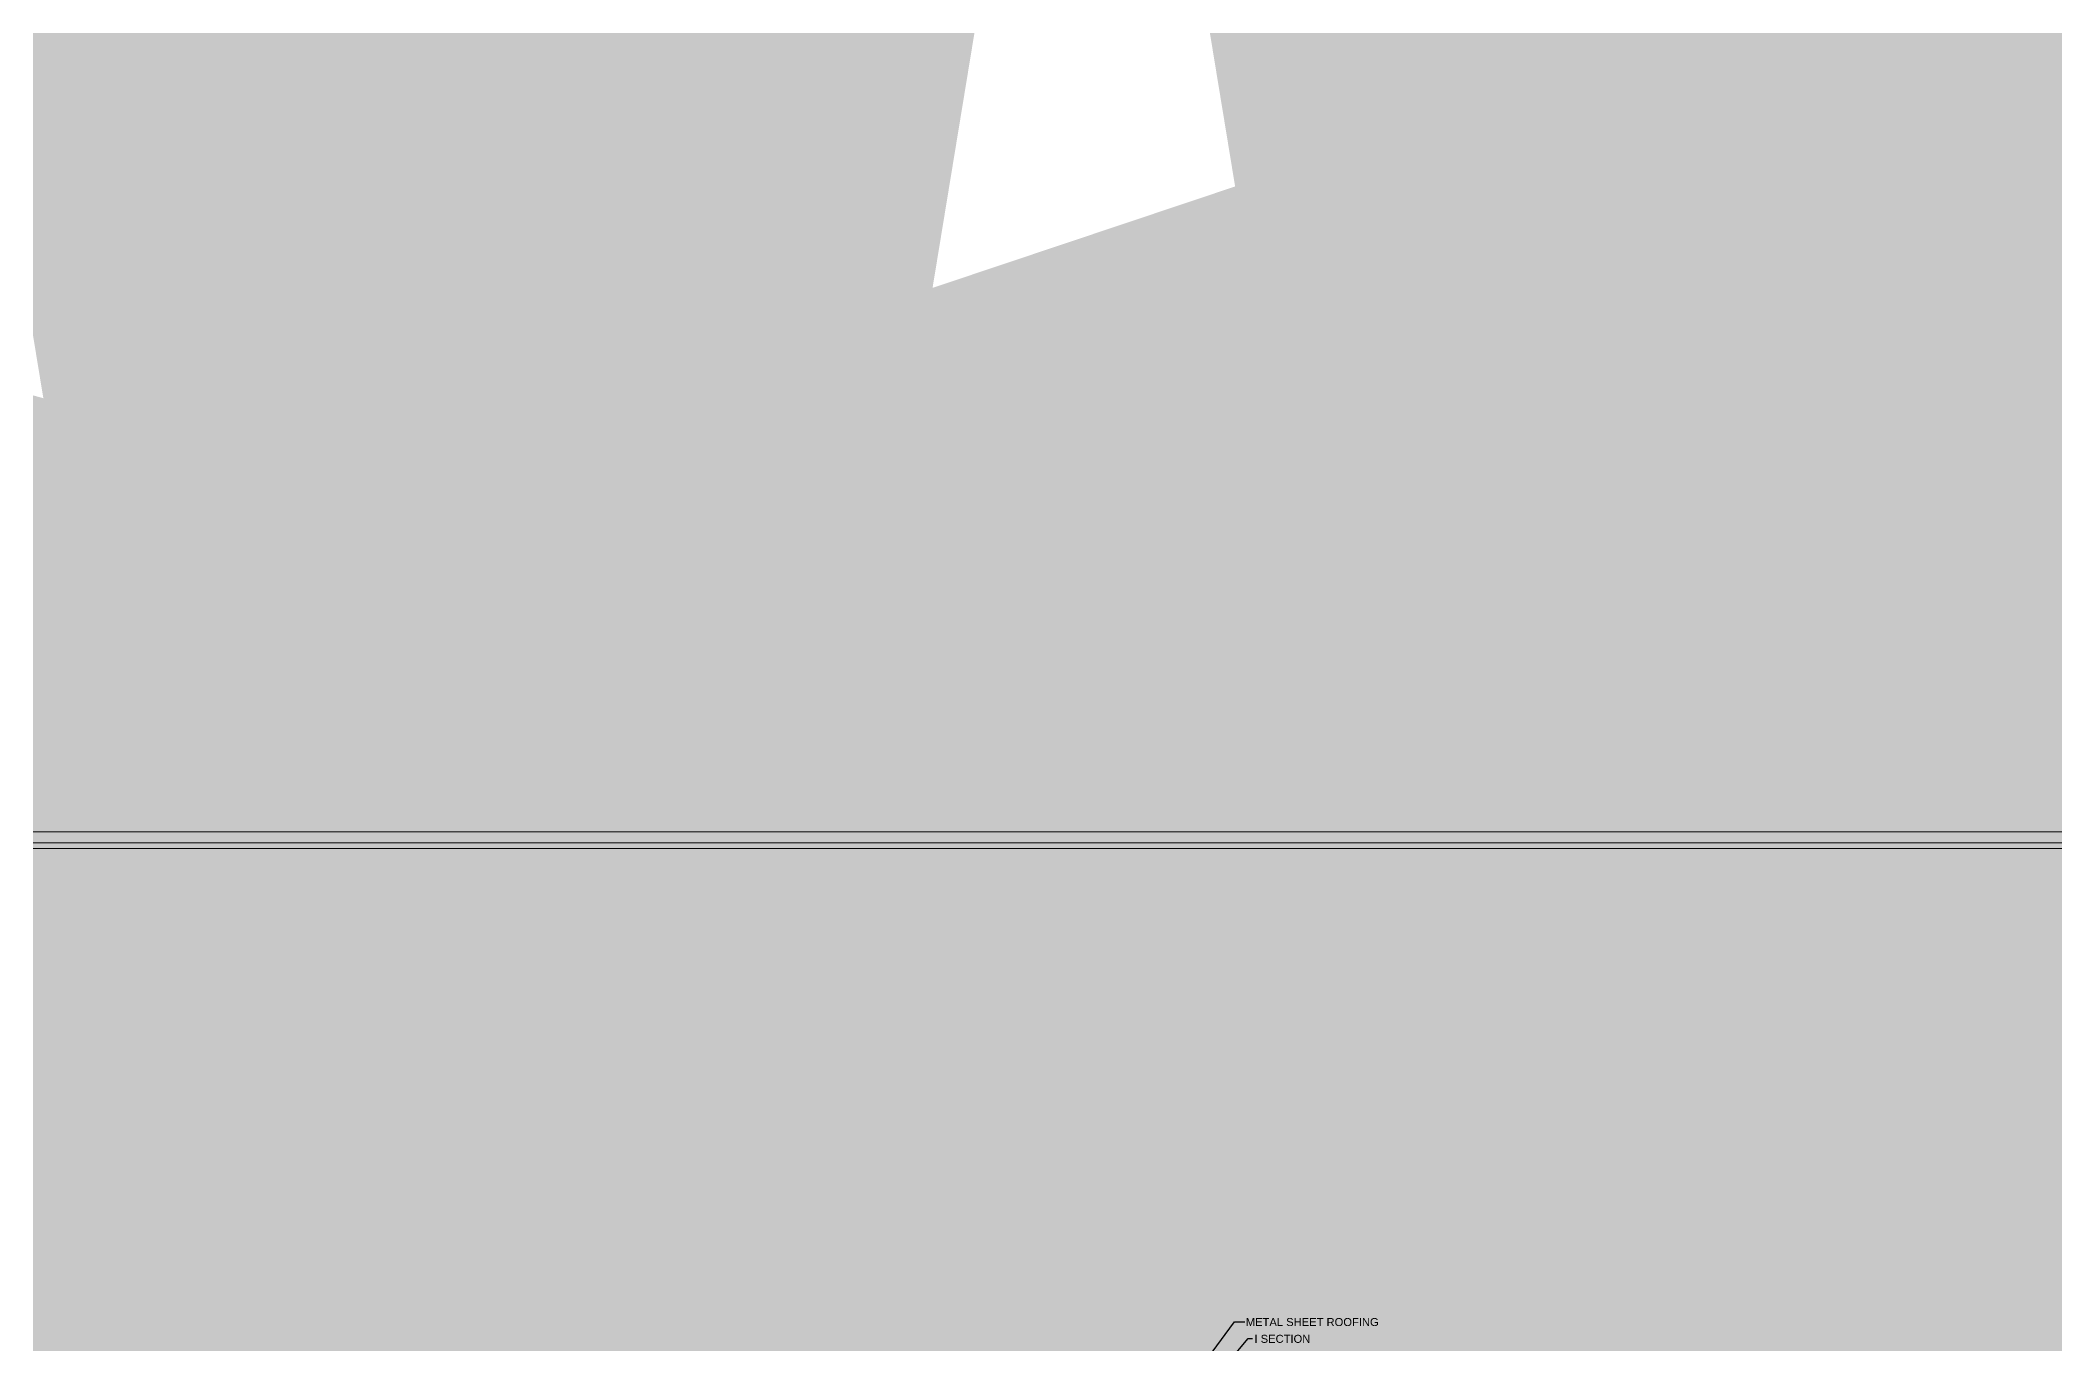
# Model space of a CAD drawing. Header units: metres. Extents: x 0 to 11269, y -5244 to -4054.
# Drawn here: x 10422.9 to 10473.2, y -4813.2 to -4780.6 of the extents above; entities that cross this region are included whole.
import ezdxf

# ---------------------------------------------------------------- set-up
doc = ezdxf.new("R2010")
doc.units = ezdxf.units.M
doc.header["$MEASUREMENT"] = 0
doc.layers.add('2CON', color=5, linetype='Continuous')
doc.layers.add('DIM', color=3, linetype='Continuous')
doc.styles.get("Standard").update_dxf_attribs({"font": 'arial.ttf'})
doc.dimstyles.new('300', dxfattribs={"dimscale": 0.1, "dimtxt": 500, "dimasz": 2000, "dimexe": 400, "dimexo": 1500, "dimgap": 0, "dimtad": 1, "dimlfac": 0.001, "dimzin": 0, "dimdsep": 46, "dimtxsty": 'Standard', "dimcen": 800, "dimse1": 1, "dimse2": 1, "dimclrd": 1, "dimclre": 5, "dimclrt": 3, "dimadec": 0, "dimazin": 0, "dimtfac": 1, "dimtix": 1, "dimtofl": 0, "dimtmove": 1, "dimatfit": 3, "dimfxl": 0, "dimtolj": 1, "dimtzin": 0, "dimarcsym": 0})

msp = doc.modelspace()

# ---------------------------------------------------------------- linework, layer by layer
at = {"linetype": 'ByBlock', "lineweight": 18}
for points in [[(10374.93588, -4887.50771), (10497.7395, -4887.50771), (10497.7395, -4800.40255), (10374.93588, -4800.40255)], [(10375.21384, -4887.22975), (10497.46154, -4887.22975), (10497.46154, -4800.68051), (10375.21384, -4800.68051)], [(10375.35282, -4887.09076), (10497.32255, -4887.09076), (10497.32255, -4800.81949), (10375.35282, -4800.81949)]]:
    msp.add_lwpolyline(points, close=True, dxfattribs=at)

# ---------------------------------------------------------------- texts
at = {"layer": '2CON', "color": 3, "linetype": 'Continuous'}
for s, p in [('METAL SHEET ROOFING', (10452.98984, -4812.7505)), ('I SECTION', (10453.20549, -4813.17009))]:
    msp.add_text(s, height=0.2, dxfattribs=at).set_placement(p)

# ---------------------------------------------------------------- leaders
at = {"layer": 'DIM', "color": 4, "linetype": 'ByBlock', "ltscale": 100}
for points in [[(10433.15647, -4819.53116), (10433.15647, -4818.66873), (10433.45827, -4818.66873)], [(10433.5046, -4819.87773), (10433.5046, -4819.31073), (10433.70224, -4819.31073)], [(10546.99984, -4816.28761), (10546.66645, -4815.62054), (10546.56154, -4815.62054)], [(10452.14664, -4813.40485), (10452.70516, -4812.64263), (10452.96415, -4812.64263)], [(10460.50999, -4816.79493), (10460.25259, -4816.44735), (10460.10104, -4816.44735)], [(10433.58494, -4836.98672), (10433.58494, -4836.12429), (10433.8354, -4836.12429)], [(10433.93307, -4837.33329), (10433.93307, -4836.76629), (10434.14385, -4836.76629)], [(10452.62164, -4813.56996), (10453.04795, -4813.06243), (10453.15911, -4813.06243)], [(10562.89016, -4838.13307), (10562.60599, -4837.39275), (10562.36595, -4837.39275)], [(10466.34126, -4830.87767), (10466.87315, -4830.1518), (10467.13214, -4830.1518)], [(10469.79779, -4853.02942), (10469.79779, -4852.16699), (10469.69016, -4852.16699)], [(10454.64777, -4852.51961), (10454.92718, -4851.75569), (10455.03481, -4851.75569)], [(10469.22829, -4853.64873), (10469.22829, -4852.78631), (10469.12066, -4852.78631)], [(10449.59678, -4853.5424), (10449.8762, -4852.77848), (10449.98383, -4852.77848)], [(10467.03126, -4831.04582), (10467.37007, -4830.62152), (10467.48123, -4830.62152)], [(10433.6197, -4854.55346), (10433.6197, -4853.69104), (10433.72734, -4853.69104)], [(10433.96784, -4854.90004), (10433.96784, -4854.33304), (10434.04584, -4854.33304)], [(10464.9503, -4854.53116), (10464.9503, -4853.66873), (10464.84266, -4853.66873)], [(10464.3808, -4855.19666), (10464.3808, -4854.33423), (10464.27316, -4854.33423)], [(10446.07479, -4836.15356), (10445.7272, -4835.6999), (10445.7272, -4835.54835)], [(10357.44577, -4838.15418), (10357.97765, -4837.42831), (10358.23665, -4837.42831)], [(10540.0576, -4876.08485), (10539.72421, -4875.41778), (10539.6193, -4875.41778)], [(10459.13953, -4829.98967), (10459.59319, -4829.64208), (10459.74474, -4829.64208)], [(10528.43394, -4818.56035), (10527.9761, -4818.512), (10527.9761, -4818.266)], [(10264.78864, -4847.24193), (10265.27058, -4847.164), (10265.27058, -4846.918)], [(10446.01166, -4818.95853), (10445.12518, -4818.95853), (10445.12518, -4818.71253)], [(10427.37057, -4828.9002), (10426.99834, -4828.9002), (10426.99834, -4828.6542)], [(10229.16064, -4834.07491), (10229.97564, -4834.07491), (10229.97564, -4833.64641)]]:
    msp.add_leader(points, dimstyle='300', override={"dimgap": 0.04, "dimtad": 0, "dimfxl": 0.1875}, dxfattribs=at)
at = {"layer": 'DIM', "color": 7, "linetype": 'ByBlock', "ltscale": 100}
for points in [[(10392.31991, -4863.25111), (10392.31991, -4862.55191)], [(10398.03838, -4863.50465), (10398.03838, -4862.85925), (10397.63699, -4863.04813)]]:
    msp.add_leader(points, dimstyle='300', override={"dimgap": 0.04, "dimtad": 0, "dimfxl": 0.1875}, dxfattribs=at)

doc.saveas('drawing.dxf')
